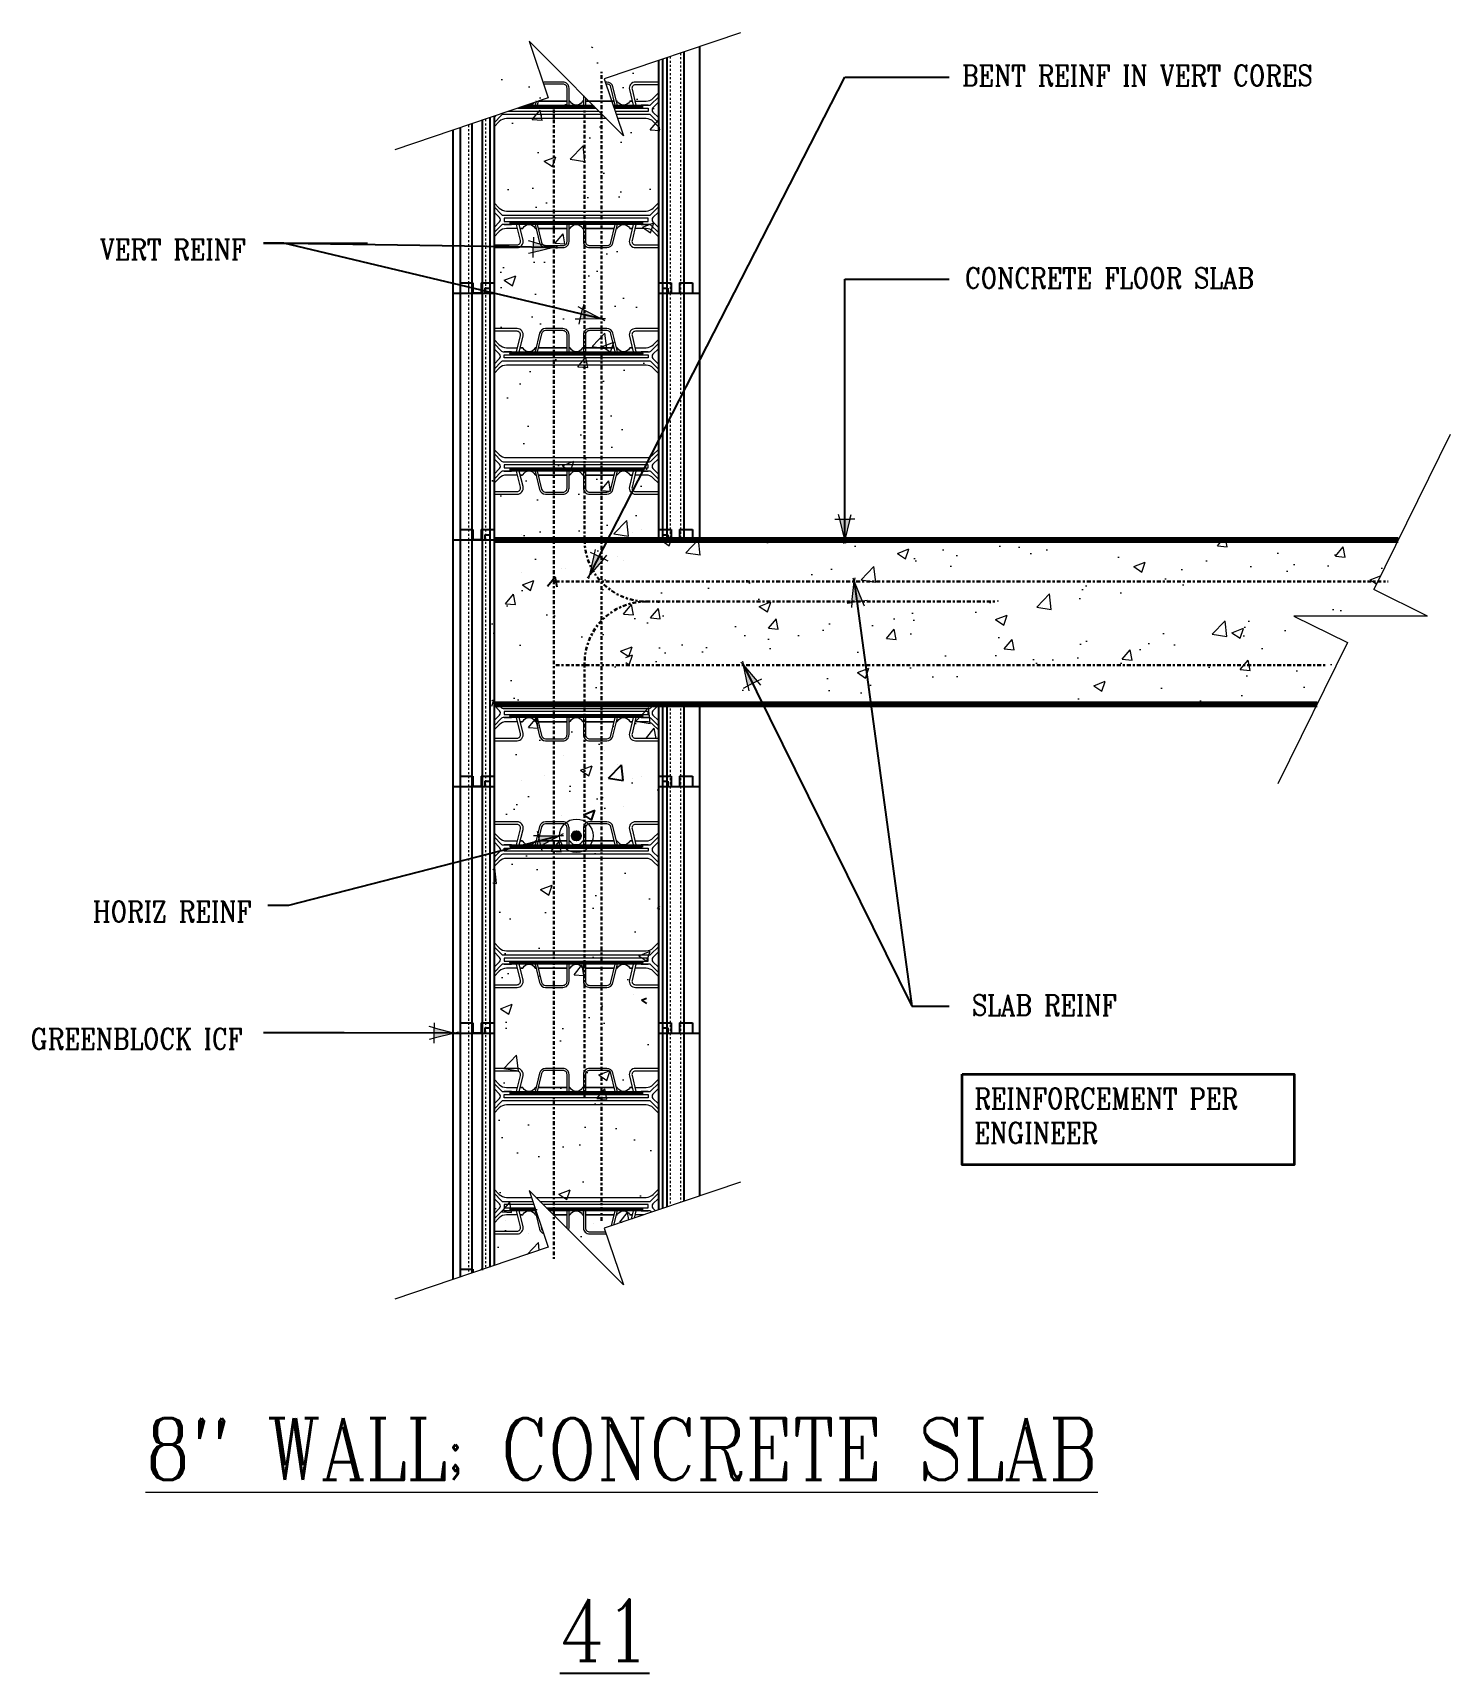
# Model space of a CAD drawing. Header units: inches. Extents: x -260.3 to -191.3, y 435.3 to 515.2.
import ezdxf

# ---------------------------------------------------------------- set-up
doc = ezdxf.new("R2010")
doc.units = ezdxf.units.IN
doc.header["$MEASUREMENT"] = 0
for name, pattern in [('CENTER', [2, 1.25, -0.25, 0.25, -0.25]), ('DASHED2', [0.375, 0.25, -0.125]), ('HIDDEN', [0.375, 0.25, -0.125])]:
    doc.linetypes.add(name, pattern=pattern)
doc.layers.get('Defpoints').update_dxf_attribs({"color": 252})
for name, color, linetype, lineweight in [('A2 Hatch', 8, 'Continuous', 9), ('A4 medium', 7, 'Continuous', 35), ('DETAILS', 7, 'Continuous', 13), ('DIM', 3, 'Continuous', 13), ('GRADE', 5, 'Continuous', 100), ('REBAR', 2, 'CENTER', 30)]:
    doc.layers.add(name, color=color, linetype=linetype, lineweight=lineweight)
doc.styles.add('ARCTEXT', font='arctext.shx', dxfattribs={"width": 0.85})
doc.styles.add('RomanC', font='romanc.shx', dxfattribs={"width": 0.85, "height": 5})
doc.dimstyles.new('ARCTEXT1-4', dxfattribs={"dimtxt": 4, "dimasz": 2, "dimexe": 2, "dimexo": 2, "dimgap": 2, "dimtad": 1, "dimdec": 4, "dimzin": 3, "dimdsep": 46, "dimlunit": 4, "dimtxsty": 'ARCTEXT', "dimblk": 'ARCHTICK', "dimcen": 2, "dimaunit": 1, "dimadec": 0, "dimazin": 0, "dimtfac": 1, "dimtdec": 4, "dimtmove": 2, "dimatfit": 3, "dimldrblk": 'arrow', "dimfxl": 1, "dimtolj": 1, "dimtzin": 0, "dimarcsym": 0})
pattern_1 = [(50, (-3656.7803, 1029.292), (5.7380815, -0.502017), [0.6, -6.6]), (355, (-3656.78, 1029.292), (-1.110011, 6.017537), [0.48, -5.28]), (100.45145, (-3656.302, 1029.25), (4.628071, 5.51552), [0.509922, -5.609137]), (46.1842, (-3656.78, 1030.892), (8.537928, -1.324152), [0.9, -9.9]), (96.63564, (-3656.069, 1030.7815), (7.477296, 7.792949), [0.764882, -8.413704]), (351.1842, (-3656.78, 1030.892), (7.477296, 7.792949), [0.72, -7.92]), (21, (-3655.9803, 1030.492), (4.7752564, -3.220951), [0.6, -6.6]), (326, (-3655.98, 1030.492), (1.946523, 5.8012), [0.48, -5.28]), (71.45144, (-3655.5823, 1030.2235), (6.721779, 2.580249), [0.509922, -5.609137]), (37.5, (-3656.7803, 1029.2919), (0.0972788, 2.6631508), [0, -5.216, 0, -5.36, 0, -5.3]), (7.5, (-3656.7803, 1029.292), (2.1045563, 3.1552937), [0, -3.056, 0, -5.096, 0, -2.02]), (327.5, (-3658.5643, 1029.2919), (4.2705795, -0.180439), [0, -2, 0, -6.24, 0, -8.28]), (317.5, (-3659.3643, 1029.292), (4.6654894, 0.80084), [0, -2.6, 0, -4.144, 0, -5.88])]

# ---------------------------------------------------------------- blocks, each defined once
blk = doc.blocks.new('_ArchTick')
at = {"color": 0, "linetype": 'ByBlock', "const_width": 0.15}
blk.add_lwpolyline([(-0.5, -0.5), (0.5, 0.5)], dxfattribs=at)
blk = doc.blocks.new('arrow')
at = {"layer": 'DIM'}
blk.add_hatch(color=253, dxfattribs=at).paths.add_polyline_path([(-2, 0.5), (-2, -0.5), (0, 0)])
at = {"layer": 'DIM', "lineweight": 9}
for points in [[(-2, 0.98), (-2, 0.5), (-2.47, 0.62)], [(0.37, 0.09), (0, 0)], [(0.37, -0.09), (0, 0)], [(-2, -0.98), (-2, -0.5), (-2.47, -0.62)]]:
    blk.add_lwpolyline(points, dxfattribs=at)
at = {"layer": 'DIM', "lineweight": 15}
blk.add_lwpolyline([(0, 0), (-2, -0.5), (-2, 0.5), (0, 0)], dxfattribs=at)

msp = doc.modelspace()

# ---------------------------------------------------------------- hatches: boundary and pattern name
at = {"layer": 'A2 Hatch', "ltscale": 0.15}
h = msp.add_hatch(dxfattribs=at)
h.set_pattern_fill('AR-CONC', color=256, scale=0.8, style=0)
h.set_pattern_definition(pattern_1)
h.paths.add_polyline_path([(-229.766, 514.502), (-237.838, 514.502), (-237.962, 479.139), (-235.092, 480.113), (-236.028, 482.873), (-231.432, 478.276), (-232.368, 481.036), (-229.762, 481.92)])
h = msp.add_hatch(dxfattribs=at)
h.set_pattern_fill('AR-CONC', color=256, scale=0.8, style=0)
h.set_pattern_definition(pattern_1)
h.paths.add_polyline_path([(-229.766, 490.502), (-237.838, 490.502), (-237.962, 455.139), (-235.092, 456.113), (-236.028, 458.873), (-231.432, 454.276), (-232.368, 457.036), (-229.762, 457.92)])
h = msp.add_hatch(dxfattribs=at)
h.set_pattern_fill('AR-CONC', color=256, scale=0.8, style=0)
h.set_pattern_definition([(50, (-6295.2747, 2118.52), (5.7380815, -0.502017), [0.6, -6.6]), (355, (-6295.2747, 2118.52), (-1.1100107, 6.017537), [0.48, -5.28]), (100.4514, (-6294.7965, 2118.4783), (4.628075, 5.5155163), [0.5099215, -5.609137]), (46.1842, (-6295.275, 2120.12), (8.537928, -1.324152), [0.9, -9.9]), (96.6356, (-6294.563, 2120.01), (7.477302, 7.792943), [0.764882, -8.413704]), (351.1842, (-6295.275, 2120.12), (7.477296, 7.792949), [0.72, -7.92]), (21, (-6294.4747, 2119.72), (4.7752564, -3.220951), [0.6, -6.6]), (326, (-6294.4747, 2119.72), (1.9465227, 5.8012004), [0.48, -5.28]), (71.4514, (-6294.077, 2119.452), (6.721781, 2.580244), [0.5099215, -5.609137]), (37.5, (-6295.2747, 2118.5201), (0.09727884, 2.6631508), [0, -5.216, 0, -5.36, 0, -5.3]), (7.5, (-6295.2747, 2118.5201), (2.1045563, 3.1552937), [0, -3.056, 0, -5.096, 0, -2.02]), (327.5, (-6297.0587, 2118.5201), (4.2705795, -0.180439), [0, -2, 0, -6.24, 0, -8.28]), (317.5, (-6297.8587, 2118.52), (4.6654894, 0.8008399), [0, -2.6, 0, -4.144, 0, -5.88])])
h.paths.add_polyline_path([(-231.428, 482.502), (-197.799, 482.502), (-196.319, 485.502), (-198.933, 486.792), (-192.433, 486.792), (-195.046, 488.081), (-193.852, 490.502), (-231.428, 490.502)])
h = msp.add_hatch(color=256, dxfattribs=at)
edge = h.paths.add_edge_path()
edge.add_arc((-233.831, 476.1), 0.224, 0, 360)

# ---------------------------------------------------------------- linework, layer by layer
at = {"color": 1}
for p, q in [((-228.603, 514.243), (-228.603, 502.502)), ((-227.838, 514.502), (-227.838, 502.502)), ((-229.838, 513.824), (-229.838, 502.502)), ((-229.638, 513.892), (-229.638, 502.502)), ((-229.423, 513.965), (-229.423, 502.502)), ((-238.413, 510.916), (-238.413, 502.502)), ((-238.038, 511.043), (-238.038, 502.502)), ((-237.838, 511.111), (-237.838, 502.502)), ((-239.838, 510.432), (-239.838, 502.502)), ((-239.488, 510.551), (-239.488, 502.502)), ((-238.913, 510.746), (-238.913, 502.502)), ((-239.488, 503.002), (-238.863, 503.002)), ((-239.488, 503.002), (-239.488, 490.502)), ((-238.913, 503.002), (-238.913, 490.502)), ((-238.863, 503.002), (-238.863, 502.502)), ((-238.463, 503.002), (-238.463, 502.502)), ((-238.463, 503.002), (-237.838, 503.002)), ((-238.413, 503.002), (-238.413, 490.502)), ((-237.838, 503.002), (-237.838, 490.502)), ((-229.838, 503.002), (-229.838, 490.502)), ((-229.838, 503.002), (-229.213, 503.002)), ((-229.213, 503.002), (-229.213, 502.502)), ((-228.813, 503.002), (-228.813, 502.502)), ((-228.813, 503.002), (-228.188, 503.002)), ((-228.188, 503.002), (-228.188, 502.502)), ((-239.838, 502.502), (-237.838, 502.502)), ((-239.838, 502.502), (-239.838, 490.502)), ((-239.838, 502.502), (-238.288, 502.502)), ((-238.413, 502.502), (-238.913, 502.502)), ((-238.288, 502.752), (-238.288, 502.502)), ((-238.288, 502.752), (-238.038, 502.752)), ((-238.038, 502.752), (-238.038, 490.502)), ((-238.038, 502.502), (-237.838, 502.502)), ((-229.838, 502.502), (-227.838, 502.502)), ((-229.838, 502.502), (-229.638, 502.502)), ((-229.638, 502.752), (-229.638, 490.502)), ((-229.638, 502.752), (-229.388, 502.752)), ((-229.423, 502.502), (-227.838, 502.502)), ((-229.423, 502.502), (-229.423, 490.502)), ((-229.388, 502.752), (-229.388, 502.502)), ((-228.603, 502.502), (-228.603, 490.502)), ((-227.838, 502.502), (-227.838, 490.502)), ((-239.488, 491.002), (-238.863, 491.002)), ((-239.488, 491.002), (-238.863, 491.002)), ((-239.488, 491.002), (-239.488, 478.502)), ((-239.488, 491.002), (-238.863, 491.002)), ((-238.913, 491.002), (-238.913, 478.502)), ((-238.863, 491.002), (-238.863, 490.502)), ((-238.863, 491.002), (-238.863, 490.502)), ((-238.863, 491.002), (-238.863, 490.502)), ((-238.463, 491.002), (-238.463, 490.502)), ((-238.463, 491.002), (-237.838, 491.002)), ((-238.463, 491.002), (-238.463, 490.502)), ((-238.463, 491.002), (-237.838, 491.002)), ((-238.463, 491.002), (-238.463, 490.502)), ((-238.463, 491.002), (-237.838, 491.002)), ((-238.413, 491.002), (-238.413, 478.502)), ((-237.838, 491.002), (-237.838, 490.502)), ((-237.838, 491.002), (-237.838, 478.502)), ((-237.838, 491.002), (-237.838, 490.502)), ((-229.838, 491.002), (-229.838, 490.502)), ((-229.838, 491.002), (-229.213, 491.002)), ((-229.213, 491.002), (-229.213, 490.502)), ((-228.813, 491.002), (-228.813, 490.502)), ((-228.813, 491.002), (-228.188, 491.002)), ((-228.188, 491.002), (-228.188, 490.502)), ((-239.838, 490.502), (-237.838, 490.502)), ((-239.838, 490.502), (-237.838, 490.502)), ((-239.838, 490.502), (-238.288, 490.502)), ((-239.838, 490.502), (-239.838, 478.502)), ((-239.838, 490.502), (-238.288, 490.502)), ((-239.838, 490.502), (-237.838, 490.502)), ((-239.838, 490.502), (-237.838, 490.502)), ((-239.838, 490.502), (-238.288, 490.502)), ((-238.413, 490.502), (-238.913, 490.502)), ((-238.413, 490.502), (-238.913, 490.502)), ((-238.413, 490.502), (-238.913, 490.502)), ((-238.288, 490.752), (-238.288, 490.502)), ((-238.288, 490.752), (-238.038, 490.752)), ((-238.288, 490.752), (-238.288, 490.502)), ((-238.288, 490.752), (-238.038, 490.752)), ((-238.288, 490.752), (-238.288, 490.502)), ((-238.288, 490.752), (-238.038, 490.752)), ((-238.038, 490.752), (-238.038, 478.502)), ((-238.038, 490.502), (-237.838, 490.502)), ((-238.038, 490.502), (-237.838, 490.502)), ((-238.038, 490.502), (-237.838, 490.502)), ((-230.428, 490.502), (-228.511, 490.502)), ((-230.136, 490.502), (-230.428, 490.502)), ((-229.838, 490.502), (-229.638, 490.502)), ((-229.838, 490.502), (-227.838, 490.502)), ((-229.838, 490.502), (-229.638, 490.502)), ((-229.638, 490.752), (-229.388, 490.752)), ((-229.423, 490.502), (-227.838, 490.502)), ((-229.388, 490.752), (-229.388, 490.502)), ((-228.511, 490.502), (-228.803, 490.502)), ((-229.838, 482.502), (-229.838, 478.502)), ((-229.638, 482.502), (-229.638, 478.502)), ((-229.423, 482.502), (-229.423, 478.502)), ((-228.603, 482.502), (-228.603, 478.502)), ((-227.838, 482.502), (-227.838, 478.502)), ((-239.488, 479.002), (-238.863, 479.002)), ((-239.488, 479.002), (-239.488, 466.502)), ((-239.488, 479.002), (-238.863, 479.002)), ((-238.913, 479.002), (-238.913, 466.502)), ((-238.863, 479.002), (-238.863, 478.502)), ((-238.863, 479.002), (-238.863, 478.502)), ((-238.463, 479.002), (-238.463, 478.502)), ((-238.463, 479.002), (-237.838, 479.002)), ((-238.463, 479.002), (-238.463, 478.502)), ((-238.463, 479.002), (-237.838, 479.002)), ((-238.413, 479.002), (-238.413, 466.502)), ((-237.838, 479.002), (-237.838, 466.502)), ((-229.838, 479.002), (-229.838, 466.502)), ((-229.838, 479.002), (-229.213, 479.002)), ((-229.838, 479.002), (-229.213, 479.002)), ((-229.213, 479.002), (-229.213, 478.502)), ((-229.213, 479.002), (-229.213, 478.502)), ((-228.813, 479.002), (-228.813, 478.502)), ((-228.813, 479.002), (-228.188, 479.002)), ((-228.813, 479.002), (-228.813, 478.502)), ((-228.813, 479.002), (-228.188, 479.002)), ((-228.188, 479.002), (-228.188, 478.502)), ((-228.188, 479.002), (-228.188, 478.502)), ((-239.838, 478.502), (-237.838, 478.502)), ((-239.838, 478.502), (-239.838, 466.502)), ((-239.838, 478.502), (-238.288, 478.502)), ((-239.838, 478.502), (-237.838, 478.502)), ((-239.838, 478.502), (-238.288, 478.502)), ((-238.413, 478.502), (-238.913, 478.502)), ((-238.413, 478.502), (-238.913, 478.502)), ((-238.288, 478.752), (-238.288, 478.502)), ((-238.288, 478.752), (-238.038, 478.752)), ((-238.288, 478.752), (-238.288, 478.502)), ((-238.288, 478.752), (-238.038, 478.752)), ((-238.038, 478.752), (-238.038, 466.502)), ((-238.038, 478.502), (-237.838, 478.502)), ((-238.038, 478.502), (-237.838, 478.502)), ((-229.838, 478.502), (-227.838, 478.502)), ((-229.838, 478.502), (-229.638, 478.502)), ((-229.838, 478.502), (-227.838, 478.502)), ((-229.838, 478.502), (-229.638, 478.502)), ((-229.638, 478.752), (-229.638, 466.502)), ((-229.638, 478.752), (-229.388, 478.752)), ((-229.638, 478.752), (-229.388, 478.752)), ((-229.423, 478.502), (-227.838, 478.502)), ((-229.423, 478.502), (-229.423, 466.502)), ((-229.423, 478.502), (-227.838, 478.502)), ((-229.388, 478.752), (-229.388, 478.502)), ((-229.388, 478.752), (-229.388, 478.502)), ((-228.603, 478.502), (-228.603, 466.502)), ((-227.838, 478.502), (-227.838, 466.502)), ((-239.488, 467.002), (-238.863, 467.002)), ((-239.488, 467.002), (-239.488, 454.621)), ((-238.913, 467.002), (-238.913, 454.816)), ((-238.863, 467.002), (-238.863, 466.502)), ((-238.463, 467.002), (-238.463, 466.502)), ((-238.463, 467.002), (-237.838, 467.002)), ((-238.413, 467.002), (-238.413, 454.985)), ((-237.838, 467.002), (-237.838, 455.18)), ((-229.838, 467.002), (-229.838, 457.894)), ((-229.838, 467.002), (-229.213, 467.002)), ((-229.213, 467.002), (-229.213, 466.502)), ((-228.813, 467.002), (-228.813, 466.502)), ((-228.813, 467.002), (-228.188, 467.002)), ((-228.188, 467.002), (-228.188, 466.502)), ((-239.838, 466.502), (-237.838, 466.502)), ((-239.838, 466.502), (-239.838, 454.502)), ((-239.838, 466.502), (-238.288, 466.502)), ((-238.413, 466.502), (-238.913, 466.502)), ((-238.288, 466.752), (-238.288, 466.502)), ((-238.288, 466.752), (-238.038, 466.752)), ((-238.038, 466.752), (-238.038, 455.113)), ((-238.038, 466.502), (-237.838, 466.502)), ((-229.838, 466.502), (-227.838, 466.502)), ((-229.838, 466.502), (-229.638, 466.502)), ((-229.638, 466.752), (-229.638, 457.961)), ((-229.638, 466.752), (-229.388, 466.752)), ((-229.423, 466.502), (-227.838, 466.502)), ((-229.423, 466.502), (-229.423, 458.034)), ((-229.388, 466.752), (-229.388, 466.502)), ((-228.603, 466.502), (-228.603, 458.312)), ((-227.838, 466.502), (-227.838, 458.572)), ((-239.488, 455.002), (-238.863, 455.002)), ((-238.863, 455.002), (-238.863, 454.833)), ((-238.463, 455.002), (-238.463, 454.968)), ((-238.463, 455.002), (-238.363, 455.002))]:
    msp.add_line(p, q, dxfattribs=at)
at = {"color": 1, "linetype": 'HIDDEN', "ltscale": 0.02}
for p, q in [((-239.488, 503.002), (-238.863, 503.002)), ((-238.863, 503.002), (-238.863, 502.502)), ((-238.463, 503.002), (-238.463, 502.502)), ((-238.463, 503.002), (-237.838, 503.002)), ((-229.838, 503.002), (-229.213, 503.002)), ((-229.213, 503.002), (-229.213, 502.502)), ((-228.813, 503.002), (-228.813, 502.502)), ((-228.813, 503.002), (-228.188, 503.002)), ((-228.188, 503.002), (-228.188, 502.502)), ((-239.488, 491.002), (-238.863, 491.002)), ((-239.488, 491.002), (-239.488, 490.502)), ((-239.488, 491.002), (-238.863, 491.002)), ((-239.488, 491.002), (-238.863, 491.002)), ((-239.488, 491.002), (-239.488, 490.502)), ((-239.488, 491.002), (-238.863, 491.002)), ((-238.863, 491.002), (-238.863, 490.502)), ((-238.863, 491.002), (-238.863, 490.502)), ((-238.863, 491.002), (-238.863, 490.502)), ((-238.863, 491.002), (-238.863, 490.502)), ((-238.463, 491.002), (-238.463, 490.502)), ((-238.463, 491.002), (-237.838, 491.002)), ((-238.463, 491.002), (-238.463, 490.502)), ((-238.463, 491.002), (-237.838, 491.002)), ((-238.463, 491.002), (-238.463, 490.502)), ((-238.463, 491.002), (-237.838, 491.002)), ((-238.463, 491.002), (-238.463, 490.502)), ((-238.463, 491.002), (-237.838, 491.002)), ((-229.838, 491.002), (-229.213, 491.002)), ((-229.213, 491.002), (-229.213, 490.502)), ((-228.813, 491.002), (-228.813, 490.502)), ((-228.813, 491.002), (-228.188, 491.002)), ((-228.188, 491.002), (-228.188, 490.502)), ((-239.488, 479.002), (-238.863, 479.002)), ((-239.488, 479.002), (-238.863, 479.002)), ((-238.863, 479.002), (-238.863, 478.502)), ((-238.863, 479.002), (-238.863, 478.502)), ((-238.463, 479.002), (-238.463, 478.502)), ((-238.463, 479.002), (-237.838, 479.002)), ((-238.463, 479.002), (-238.463, 478.502)), ((-238.463, 479.002), (-237.838, 479.002)), ((-229.838, 479.002), (-229.213, 479.002)), ((-229.838, 479.002), (-229.213, 479.002)), ((-229.213, 479.002), (-229.213, 478.502)), ((-229.213, 479.002), (-229.213, 478.502)), ((-228.813, 479.002), (-228.813, 478.502)), ((-228.813, 479.002), (-228.188, 479.002)), ((-228.813, 479.002), (-228.813, 478.502)), ((-228.813, 479.002), (-228.188, 479.002)), ((-228.188, 479.002), (-228.188, 478.502)), ((-228.188, 479.002), (-228.188, 478.502)), ((-239.488, 467.002), (-238.863, 467.002)), ((-238.863, 467.002), (-238.863, 466.502)), ((-238.463, 467.002), (-238.463, 466.502)), ((-238.463, 467.002), (-237.838, 467.002)), ((-229.838, 467.002), (-229.213, 467.002)), ((-229.213, 467.002), (-229.213, 466.502)), ((-228.813, 467.002), (-228.813, 466.502)), ((-228.813, 467.002), (-228.188, 467.002)), ((-228.188, 467.002), (-228.188, 466.502)), ((-239.488, 455.002), (-238.863, 455.002)), ((-238.863, 455.002), (-238.863, 454.833)), ((-238.463, 455.002), (-238.463, 454.968)), ((-238.463, 455.002), (-238.363, 455.002))]:
    msp.add_line(p, q, dxfattribs=at)
at = {"ltscale": 0.15}
for p, q in [((-238.863, 502.502), (-238.463, 502.502)), ((-231.837, 491.578), (-231.837, 491.578)), ((-230.646, 491.005), (-230.646, 491.005)), ((-238.863, 490.502), (-238.463, 490.502)), ((-238.863, 490.502), (-238.463, 490.502)), ((-238.863, 490.502), (-238.463, 490.502)), ((-236.503, 490.777), (-236.503, 490.777)), ((-231.117, 490.865), (-231.117, 490.865)), ((-231.813, 489.708), (-231.813, 489.708)), ((-231.515, 489.502), (-231.515, 489.502)), ((-236.479, 488.907), (-236.479, 488.907)), ((-235.244, 488.243), (-234.859, 488.703)), ((-234.766, 488.202), (-234.859, 488.703)), ((-234.545, 489.103), (-234.545, 489.103)), ((-234.365, 489.094), (-234.365, 489.094)), ((-233.181, 488.796), (-233.181, 488.796)), ((-236.211, 488.397), (-236.211, 488.397)), ((-234.443, 479.995), (-234.443, 479.995)), ((-232.44, 480.259), (-232.44, 480.259)), ((-235.388, 479.045), (-235.388, 479.045)), ((-232.267, 478.901), (-231.644, 479.55)), ((-231.837, 479.578), (-231.837, 479.578)), ((-231.556, 478.791), (-231.644, 479.551)), ((-230.646, 479.005), (-230.646, 479.005)), ((-238.863, 478.502), (-238.463, 478.502)), ((-238.863, 478.502), (-238.463, 478.502)), ((-236.503, 478.777), (-236.503, 478.777)), ((-232.267, 478.901), (-231.556, 478.791)), ((-231.117, 478.865), (-231.117, 478.865)), ((-231.515, 477.502), (-231.515, 477.502)), ((-236.547, 476.84), (-236.547, 476.84)), ((-234.545, 477.103), (-234.545, 477.103)), ((-233.493, 477.125), (-232.933, 477.34)), ((-233.493, 477.125), (-233.095, 476.857)), ((-233.095, 476.857), (-232.933, 477.34)), ((-234.542, 476.045), (-234.542, 476.045)), ((-237.828, 468.036), (-237.828, 468.036)), ((-231.035, 468.352), (-231.035, 468.352)), ((-230.664, 468.103), (-230.428, 468.194)), ((-230.664, 468.103), (-230.428, 467.943)), ((-238.863, 466.502), (-238.463, 466.502)), ((-231.425, 457.699), (-231.425, 457.699)), ((-237.287, 457.393), (-237.287, 457.393)), ((-236.162, 456.743), (-236.162, 456.743)), ((-235.532, 457.136), (-235.532, 457.136)), ((-233.017, 457.213), (-233.017, 457.213)), ((-231.109, 457.408), (-231.109, 457.408))]:
    msp.add_line(p, q, dxfattribs=at)
at = {"color": 253, "linetype": 'HIDDEN'}
for p, q in [((-230.136, 490.502), (-230.428, 490.502)), ((-228.511, 490.502), (-228.803, 490.502))]:
    msp.add_line(p, q, dxfattribs=at)
at = {"ltscale": 0.15}
msp.add_circle((-233.831, 476.1), 0.224, dxfattribs=at)
at = {"layer": 'A2 Hatch', "linetype": 'DASHED2', "ltscale": 0.15}
for p, q in [((-228.763, 514.188), (-228.763, 502.502)), ((-229.263, 514.019), (-229.263, 502.502)), ((-238.253, 510.97), (-238.253, 502.502)), ((-239.073, 510.692), (-239.073, 502.502)), ((-239.073, 503.002), (-239.073, 490.502)), ((-238.253, 503.002), (-238.253, 490.502)), ((-229.263, 502.502), (-229.263, 490.502)), ((-228.763, 502.502), (-228.763, 490.502)), ((-239.073, 491.002), (-239.073, 478.502)), ((-238.253, 491.002), (-238.253, 478.502)), ((-229.263, 482.502), (-229.263, 478.502)), ((-228.763, 482.502), (-228.763, 478.502)), ((-239.073, 479.002), (-239.073, 466.502)), ((-238.253, 479.002), (-238.253, 466.502)), ((-229.263, 478.502), (-229.263, 466.502)), ((-228.763, 478.502), (-228.763, 466.502)), ((-239.073, 467.002), (-239.073, 454.762)), ((-238.253, 467.002), (-238.253, 455.04)), ((-229.263, 466.502), (-229.263, 458.089)), ((-228.763, 466.502), (-228.763, 458.258))]:
    msp.add_line(p, q, dxfattribs=at)
at = {"layer": 'A2 Hatch', "ltscale": 0.15}
msp.add_circle((-233.831, 476.1), 0.816, dxfattribs=at)
at = {"layer": 'A4 medium', "ltscale": 0.15}
msp.add_lwpolyline([(-215.072, 464.497), (-198.91, 464.497), (-198.91, 460.086), (-215.072, 460.086)], close=True, dxfattribs=at)
at = {"layer": 'DETAILS', "color": 6, "lineweight": 20}
for p, q in [((-234.286, 457.652), (-234.953, 457.652)), ((-234.953, 457.652), (-234.286, 457.652))]:
    msp.add_line(p, q, dxfattribs=at)
for points in [[(-234.186, 511.652), (-234.186, 512.482, 0.414214), (-234.486, 512.782), (-235.328, 512.782, 0.108366), (-235.454, 512.755, 0.108366)], [(-234.286, 511.652), (-234.286, 512.482, 0.414214), (-234.486, 512.682), (-235.328, 512.682, 0.121733), (-235.421, 512.659, 0.121733)], [(-231.838, 511.652), (-232.055, 512.552, 0.346495), (-232.347, 512.782), (-232.426, 512.782)], [(-231.941, 511.652), (-232.153, 512.529, 0.346495), (-232.347, 512.682), (-232.392, 512.682)], [(-229.838, 512.782), (-230.958, 512.782, 0.485338), (-231.25, 512.412), (-231.067, 511.652)], [(-229.838, 512.652), (-230.958, 512.652, 0.485338), (-231.124, 512.442), (-230.933, 511.652), (-230.337, 511.652), (-230.587, 511.652), (-230.687, 511.652)], [(-236.241, 511.652), (-233.838, 511.652, -0.279322), (-234.123, 511.825, 0.279322), (-234.168, 511.852)], [(-235.886, 511.773, -0.291642), (-236.214, 511.661)], [(-233.508, 511.852, 0.279322), (-233.552, 511.825, -0.279322), (-233.838, 511.652), (-233.022, 511.652)], [(-232.042, 511.652), (-230.278, 511.652, 0.198912), (-230.208, 511.681), (-229.838, 512.052)], [(-231.208, 511.852), (-231.115, 511.852), (-231.208, 511.852, 0.279322), (-231.252, 511.825, -0.605918), (-231.824, 511.825, 0.279322), (-231.868, 511.852)], [(-230.981, 511.852), (-230.444, 511.852, 0.198912), (-230.091, 511.999), (-229.838, 512.252)], [(-229.838, 511.802), (-230.106, 511.533, 0.414214), (-230.106, 511.321), (-229.838, 511.053)], [(-232.572, 511.202), (-233.838, 511.202), (-237.397, 511.202, 0.198912), (-237.468, 511.173), (-237.838, 510.803)], [(-232.372, 511.002), (-233.838, 511.002), (-237.231, 511.002, 0.198912), (-237.585, 510.856), (-237.838, 510.603)], [(-232.009, 511.552), (-230.687, 511.552), (-230.589, 511.574, 0.780776), (-230.589, 511.58), (-230.687, 511.602), (-232.025, 511.602)], [(-229.838, 510.803), (-230.208, 511.173, 0.198912), (-230.278, 511.202), (-231.89, 511.202)], [(-229.838, 510.603), (-230.091, 510.856, 0.198912), (-230.444, 511.002), (-231.822, 511.002)], [(-237.838, 506.902), (-237.585, 506.649, 0.198912), (-237.231, 506.502), (-233.838, 506.502), (-230.444, 506.502, 0.198912), (-230.091, 506.649), (-229.838, 506.902)], [(-237.838, 506.702), (-237.468, 506.331, 0.198912), (-237.397, 506.302), (-233.838, 506.302), (-230.278, 506.302, 0.198912), (-230.208, 506.331), (-229.838, 506.702)], [(-237.838, 505.703), (-237.569, 505.971, 0.414214), (-237.569, 506.183), (-237.838, 506.452)], [(-229.838, 506.452), (-230.106, 506.183, 0.414214), (-230.106, 505.971), (-229.838, 505.703)], [(-234.168, 505.652, 0.279322), (-234.123, 505.679, -0.279322), (-233.838, 505.852), (-237.397, 505.852, 0.198912), (-237.468, 505.823), (-237.838, 505.453)], [(-237.838, 504.852), (-236.717, 504.852, 0.485338), (-236.552, 505.062), (-236.742, 505.852), (-237.338, 505.852), (-237.088, 505.852), (-236.988, 505.852)], [(-237.838, 504.722), (-236.717, 504.722, 0.485338), (-236.425, 505.092), (-236.608, 505.852)], [(-236.694, 505.652), (-237.231, 505.652, 0.198912), (-237.585, 505.506), (-237.838, 505.253)], [(-236.467, 505.652), (-236.56, 505.652), (-236.467, 505.652, 0.279322), (-236.423, 505.679, -0.605918), (-235.851, 505.679, 0.279322), (-235.807, 505.652)], [(-235.837, 505.852), (-235.62, 504.952, 0.346495), (-235.328, 504.722), (-234.486, 504.722, 0.414214), (-234.186, 505.022), (-234.186, 505.852)], [(-235.734, 505.852), (-235.523, 504.975, 0.346495), (-235.328, 504.822), (-234.486, 504.822, 0.414214), (-234.286, 505.022), (-234.286, 505.852)], [(-229.838, 505.453), (-230.208, 505.823, 0.198912), (-230.278, 505.852), (-233.838, 505.852, -0.279322), (-233.552, 505.679, 0.279322), (-233.508, 505.652)], [(-233.489, 505.852), (-233.489, 505.022, 0.414214), (-233.189, 504.722), (-232.347, 504.722, 0.346495), (-232.055, 504.952), (-231.838, 505.852)], [(-233.389, 505.852), (-233.389, 505.022, 0.414214), (-233.189, 504.822), (-232.347, 504.822, 0.346495), (-232.153, 504.975), (-231.941, 505.852)], [(-231.868, 505.652, 0.279322), (-231.824, 505.679, -0.605918), (-231.252, 505.679, 0.279322), (-231.208, 505.652), (-231.115, 505.652), (-231.208, 505.652)], [(-231.067, 505.852), (-231.25, 505.092, 0.485338), (-230.958, 504.722), (-229.838, 504.722)], [(-230.687, 505.852), (-230.587, 505.852), (-230.337, 505.852), (-230.933, 505.852), (-231.124, 505.062, 0.485338), (-230.958, 504.852), (-229.838, 504.852)], [(-229.838, 505.253), (-230.091, 505.506, 0.198912), (-230.444, 505.652), (-230.981, 505.652)], [(-236.608, 499.652), (-236.425, 500.412, 0.485338), (-236.717, 500.782), (-237.838, 500.782)], [(-236.988, 499.652), (-237.088, 499.652), (-237.338, 499.652), (-236.742, 499.652), (-236.552, 500.442, 0.485338), (-236.717, 500.652), (-237.838, 500.652)], [(-234.186, 499.652), (-234.186, 500.482, 0.414214), (-234.486, 500.782), (-235.328, 500.782, 0.346495), (-235.62, 500.552), (-235.837, 499.652)], [(-234.286, 499.652), (-234.286, 500.482, 0.414214), (-234.486, 500.682), (-235.328, 500.682, 0.346495), (-235.523, 500.529), (-235.734, 499.652)], [(-231.838, 499.652), (-232.055, 500.552, 0.346495), (-232.347, 500.782), (-233.189, 500.782, 0.414214), (-233.489, 500.482), (-233.489, 499.652)], [(-231.941, 499.652), (-232.153, 500.529, 0.346495), (-232.347, 500.682), (-233.189, 500.682, 0.414214), (-233.389, 500.482), (-233.389, 499.652)], [(-229.838, 500.782), (-230.958, 500.782, 0.485338), (-231.25, 500.412), (-231.067, 499.652)], [(-229.838, 500.652), (-230.958, 500.652, 0.485338), (-231.124, 500.442), (-230.933, 499.652), (-230.337, 499.652), (-230.587, 499.652), (-230.687, 499.652)], [(-237.838, 500.252), (-237.585, 499.999, 0.198912), (-237.231, 499.852), (-236.694, 499.852)], [(-237.838, 500.052), (-237.468, 499.681, 0.198912), (-237.397, 499.652), (-233.838, 499.652, -0.279322), (-234.123, 499.825, 0.279322), (-234.168, 499.852)], [(-237.838, 499.053), (-237.569, 499.321, 0.414214), (-237.569, 499.533), (-237.838, 499.802)], [(-235.807, 499.852, 0.279322), (-235.851, 499.825, -0.605918), (-236.423, 499.825, 0.279322), (-236.467, 499.852), (-236.56, 499.852), (-236.467, 499.852)], [(-233.508, 499.852, 0.279322), (-233.552, 499.825, -0.279322), (-233.838, 499.652), (-230.278, 499.652, 0.198912), (-230.208, 499.681), (-229.838, 500.052)], [(-231.208, 499.852), (-231.115, 499.852), (-231.208, 499.852, 0.279322), (-231.252, 499.825, -0.605918), (-231.824, 499.825, 0.279322), (-231.868, 499.852)], [(-230.981, 499.852), (-230.444, 499.852, 0.198912), (-230.091, 499.999), (-229.838, 500.252)], [(-229.838, 499.802), (-230.106, 499.533, 0.414214), (-230.106, 499.321), (-229.838, 499.053)], [(-229.838, 498.803), (-230.208, 499.173, 0.198912), (-230.278, 499.202), (-233.838, 499.202), (-237.397, 499.202, 0.198912), (-237.468, 499.173), (-237.838, 498.803)], [(-229.838, 498.603), (-230.091, 498.856, 0.198912), (-230.444, 499.002), (-233.838, 499.002), (-237.231, 499.002, 0.198912), (-237.585, 498.856), (-237.838, 498.603)], [(-237.838, 494.902), (-237.585, 494.649, 0.198912), (-237.231, 494.502), (-233.838, 494.502), (-230.444, 494.502, 0.198912), (-230.091, 494.649), (-229.838, 494.902)], [(-237.838, 494.702), (-237.468, 494.331, 0.198912), (-237.397, 494.302), (-233.838, 494.302), (-230.278, 494.302, 0.198912), (-230.208, 494.331), (-229.838, 494.702)], [(-237.838, 493.703), (-237.569, 493.971, 0.414214), (-237.569, 494.183), (-237.838, 494.452)], [(-229.838, 494.452), (-230.106, 494.183, 0.414214), (-230.106, 493.971), (-229.838, 493.703)], [(-234.168, 493.652, 0.279322), (-234.123, 493.679, -0.279322), (-233.838, 493.852), (-237.397, 493.852, 0.198912), (-237.468, 493.823), (-237.838, 493.453)], [(-237.838, 492.852), (-236.717, 492.852, 0.485338), (-236.552, 493.062), (-236.742, 493.852), (-237.338, 493.852), (-237.088, 493.852), (-236.988, 493.852)], [(-237.838, 492.722), (-236.717, 492.722, 0.485338), (-236.425, 493.092), (-236.608, 493.852)], [(-236.694, 493.652), (-237.231, 493.652, 0.198912), (-237.585, 493.506), (-237.838, 493.253)], [(-236.467, 493.652), (-236.56, 493.652), (-236.467, 493.652, 0.279322), (-236.423, 493.679, -0.605918), (-235.851, 493.679, 0.279322), (-235.807, 493.652)], [(-235.837, 493.852), (-235.62, 492.952, 0.346495), (-235.328, 492.722), (-234.486, 492.722, 0.414214), (-234.186, 493.022), (-234.186, 493.852)], [(-235.734, 493.852), (-235.523, 492.975, 0.346495), (-235.328, 492.822), (-234.486, 492.822, 0.414214), (-234.286, 493.022), (-234.286, 493.852)], [(-229.838, 493.453), (-230.208, 493.823, 0.198912), (-230.278, 493.852), (-233.838, 493.852, -0.279322), (-233.552, 493.679, 0.279322), (-233.508, 493.652)], [(-233.489, 493.852), (-233.489, 493.022, 0.414214), (-233.189, 492.722), (-232.347, 492.722, 0.346495), (-232.055, 492.952), (-231.838, 493.852)], [(-233.389, 493.852), (-233.389, 493.022, 0.414214), (-233.189, 492.822), (-232.347, 492.822, 0.346495), (-232.153, 492.975), (-231.941, 493.852)], [(-231.868, 493.652, 0.279322), (-231.824, 493.679, -0.605918), (-231.252, 493.679, 0.279322), (-231.208, 493.652), (-231.115, 493.652), (-231.208, 493.652)], [(-231.067, 493.852), (-231.25, 493.092, 0.485338), (-230.958, 492.722), (-229.838, 492.722)], [(-230.687, 493.852), (-230.587, 493.852), (-230.337, 493.852), (-230.933, 493.852), (-231.124, 493.062, 0.485338), (-230.958, 492.852), (-229.838, 492.852)], [(-229.838, 493.253), (-230.091, 493.506, 0.198912), (-230.444, 493.652), (-230.981, 493.652)], [(-237.838, 481.703), (-237.569, 481.971, 0.414214), (-237.569, 482.183), (-237.838, 482.452)], [(-237.638, 482.502), (-237.468, 482.331, 0.198912), (-237.397, 482.302), (-233.838, 482.302), (-230.278, 482.302, 0.198912), (-230.208, 482.331), (-230.037, 482.502)], [(-229.838, 482.452), (-230.106, 482.183, 0.414214), (-230.106, 481.971), (-229.838, 481.703)], [(-234.168, 481.652, 0.279322), (-234.123, 481.679, -0.279322), (-233.838, 481.852), (-237.397, 481.852, 0.198912), (-237.468, 481.823), (-237.838, 481.453)], [(-237.838, 480.852), (-236.717, 480.852, 0.485338), (-236.552, 481.062), (-236.742, 481.852), (-237.338, 481.852), (-237.088, 481.852), (-236.988, 481.852)], [(-237.838, 480.722), (-236.717, 480.722, 0.485338), (-236.425, 481.092), (-236.608, 481.852)], [(-236.694, 481.652), (-237.231, 481.652, 0.198912), (-237.585, 481.506), (-237.838, 481.253)], [(-236.467, 481.652), (-236.56, 481.652), (-236.467, 481.652, 0.279322), (-236.423, 481.679, -0.605918), (-235.851, 481.679, 0.279322), (-235.807, 481.652)], [(-235.837, 481.852), (-235.62, 480.952, 0.346495), (-235.328, 480.722), (-234.486, 480.722, 0.414214), (-234.186, 481.022), (-234.186, 481.852)], [(-235.734, 481.852), (-235.523, 480.975, 0.346495), (-235.328, 480.822), (-234.486, 480.822, 0.414214), (-234.286, 481.022), (-234.286, 481.852)], [(-229.838, 481.453), (-230.208, 481.823, 0.198912), (-230.278, 481.852), (-233.838, 481.852, -0.279322), (-233.552, 481.679, 0.279322), (-233.508, 481.652)], [(-233.489, 481.852), (-233.489, 481.022, 0.414214), (-233.189, 480.722), (-232.347, 480.722, 0.346495), (-232.055, 480.952), (-231.838, 481.852)], [(-233.389, 481.852), (-233.389, 481.022, 0.414214), (-233.189, 480.822), (-232.347, 480.822, 0.346495), (-232.153, 480.975), (-231.941, 481.852)], [(-231.868, 481.652, 0.279322), (-231.824, 481.679, -0.605918), (-231.252, 481.679, 0.279322), (-231.208, 481.652), (-231.115, 481.652), (-231.208, 481.652)], [(-231.067, 481.852), (-231.25, 481.092, 0.485338), (-230.958, 480.722), (-229.838, 480.722)], [(-230.687, 481.852), (-230.587, 481.852), (-230.337, 481.852), (-230.933, 481.852), (-231.124, 481.062, 0.485338), (-230.958, 480.852), (-229.838, 480.852)], [(-229.838, 481.253), (-230.091, 481.506, 0.198912), (-230.444, 481.652), (-230.981, 481.652)], [(-236.608, 475.652), (-236.425, 476.412, 0.485338), (-236.717, 476.782), (-237.838, 476.782)], [(-236.988, 475.652), (-237.088, 475.652), (-237.338, 475.652), (-236.742, 475.652), (-236.552, 476.442, 0.485338), (-236.717, 476.652), (-237.838, 476.652)], [(-234.186, 475.652), (-234.186, 476.482, 0.414214), (-234.486, 476.782), (-235.328, 476.782, 0.346495), (-235.62, 476.552), (-235.837, 475.652)], [(-234.286, 475.652), (-234.286, 476.482, 0.414214), (-234.486, 476.682), (-235.328, 476.682, 0.346495), (-235.523, 476.529), (-235.734, 475.652)], [(-231.838, 475.652), (-232.055, 476.552, 0.346495), (-232.347, 476.782), (-233.189, 476.782, 0.414214), (-233.489, 476.482), (-233.489, 475.652)], [(-231.941, 475.652), (-232.153, 476.529, 0.346495), (-232.347, 476.682), (-233.189, 476.682, 0.414214), (-233.389, 476.482), (-233.389, 475.652)], [(-229.838, 476.782), (-230.958, 476.782, 0.485338), (-231.25, 476.412), (-231.067, 475.652)], [(-229.838, 476.652), (-230.958, 476.652, 0.485338), (-231.124, 476.442), (-230.933, 475.652), (-230.337, 475.652), (-230.587, 475.652), (-230.687, 475.652)], [(-237.838, 476.251), (-237.585, 475.999, 0.198912), (-237.231, 475.852), (-236.694, 475.852)], [(-237.838, 476.051), (-237.468, 475.681, 0.198912), (-237.397, 475.652), (-233.838, 475.652, -0.279322), (-234.123, 475.825, 0.279322), (-234.168, 475.852)], [(-237.838, 475.053), (-237.569, 475.321, 0.414214), (-237.569, 475.533), (-237.838, 475.801)], [(-235.807, 475.852, 0.279322), (-235.851, 475.825, -0.605918), (-236.423, 475.825, 0.279322), (-236.467, 475.852), (-236.56, 475.852), (-236.467, 475.852)], [(-233.508, 475.852, 0.279322), (-233.552, 475.825, -0.279322), (-233.838, 475.652), (-230.278, 475.652, 0.198912), (-230.208, 475.681), (-229.838, 476.051)], [(-231.208, 475.852), (-231.115, 475.852), (-231.208, 475.852, 0.279322), (-231.252, 475.825, -0.605918), (-231.824, 475.825, 0.279322), (-231.868, 475.852)], [(-230.981, 475.852), (-230.444, 475.852, 0.198912), (-230.091, 475.999), (-229.838, 476.251)], [(-229.838, 475.801), (-230.106, 475.533, 0.414214), (-230.106, 475.321), (-229.838, 475.053)], [(-229.838, 474.803), (-230.208, 475.173, 0.198912), (-230.278, 475.202), (-233.838, 475.202), (-237.397, 475.202, 0.198912), (-237.468, 475.173), (-237.838, 474.803)], [(-229.838, 474.603), (-230.091, 474.856, 0.198912), (-230.444, 475.002), (-233.838, 475.002), (-237.231, 475.002, 0.198912), (-237.585, 474.856), (-237.838, 474.603)], [(-237.838, 470.901), (-237.585, 470.649, 0.198912), (-237.231, 470.502), (-233.838, 470.502), (-230.444, 470.502, 0.198912), (-230.091, 470.649), (-229.838, 470.901)], [(-237.838, 470.701), (-237.468, 470.331, 0.198912), (-237.397, 470.302), (-233.838, 470.302), (-230.278, 470.302, 0.198912), (-230.208, 470.331), (-229.838, 470.701)], [(-237.838, 469.703), (-237.569, 469.971, 0.414214), (-237.569, 470.183), (-237.838, 470.451)], [(-229.838, 470.451), (-230.106, 470.183, 0.414214), (-230.106, 469.971), (-229.838, 469.703)], [(-234.168, 469.652, 0.279322), (-234.123, 469.679, -0.279322), (-233.838, 469.852), (-237.397, 469.852, 0.198912), (-237.468, 469.823), (-237.838, 469.453)], [(-237.838, 468.852), (-236.717, 468.852, 0.485338), (-236.552, 469.062), (-236.742, 469.852), (-237.338, 469.852), (-237.088, 469.852), (-236.988, 469.852)], [(-237.838, 468.722), (-236.717, 468.722, 0.485338), (-236.425, 469.092), (-236.608, 469.852)], [(-236.694, 469.652), (-237.231, 469.652, 0.198912), (-237.585, 469.506), (-237.838, 469.253)], [(-236.467, 469.652), (-236.56, 469.652), (-236.467, 469.652, 0.279322), (-236.423, 469.679, -0.605918), (-235.851, 469.679, 0.279322), (-235.807, 469.652)], [(-235.837, 469.852), (-235.62, 468.952, 0.346495), (-235.328, 468.722), (-234.486, 468.722, 0.414214), (-234.186, 469.022), (-234.186, 469.852)], [(-235.734, 469.852), (-235.523, 468.975, 0.346495), (-235.328, 468.822), (-234.486, 468.822, 0.414214), (-234.286, 469.022), (-234.286, 469.852)], [(-229.838, 469.453), (-230.208, 469.823, 0.198912), (-230.278, 469.852), (-233.838, 469.852, -0.279322), (-233.552, 469.679, 0.279322), (-233.508, 469.652)], [(-233.489, 469.852), (-233.489, 469.022, 0.414214), (-233.189, 468.722), (-232.347, 468.722, 0.346495), (-232.055, 468.952), (-231.838, 469.852)], [(-233.389, 469.852), (-233.389, 469.022, 0.414214), (-233.189, 468.822), (-232.347, 468.822, 0.346495), (-232.153, 468.975), (-231.941, 469.852)], [(-231.868, 469.652, 0.279322), (-231.824, 469.679, -0.605918), (-231.252, 469.679, 0.279322), (-231.208, 469.652), (-231.115, 469.652), (-231.208, 469.652)], [(-231.067, 469.852), (-231.25, 469.092, 0.485338), (-230.958, 468.722), (-229.838, 468.722)], [(-230.687, 469.852), (-230.587, 469.852), (-230.337, 469.852), (-230.933, 469.852), (-231.124, 469.062, 0.485338), (-230.958, 468.852), (-229.838, 468.852)], [(-229.838, 469.253), (-230.091, 469.506, 0.198912), (-230.444, 469.652), (-230.981, 469.652)], [(-236.608, 463.652), (-236.425, 464.412, 0.485338), (-236.717, 464.782), (-237.838, 464.782)], [(-236.988, 463.652), (-237.088, 463.652), (-237.338, 463.652), (-236.742, 463.652), (-236.552, 464.442, 0.485338), (-236.717, 464.652), (-237.838, 464.652)], [(-234.186, 463.652), (-234.186, 464.482, 0.414214), (-234.486, 464.782), (-235.328, 464.782, 0.346495), (-235.62, 464.552), (-235.837, 463.652)], [(-234.286, 463.652), (-234.286, 464.482, 0.414214), (-234.486, 464.682), (-235.328, 464.682, 0.346495), (-235.523, 464.529), (-235.734, 463.652)], [(-231.838, 463.652), (-232.055, 464.552, 0.346495), (-232.347, 464.782), (-233.189, 464.782, 0.414214), (-233.489, 464.482), (-233.489, 463.652)], [(-231.941, 463.652), (-232.153, 464.529, 0.346495), (-232.347, 464.682), (-233.189, 464.682, 0.414214), (-233.389, 464.482), (-233.389, 463.652)], [(-229.838, 464.782), (-230.958, 464.782, 0.485338), (-231.25, 464.412), (-231.067, 463.652)], [(-229.838, 464.652), (-230.958, 464.652, 0.485338), (-231.124, 464.442), (-230.933, 463.652), (-230.337, 463.652), (-230.587, 463.652), (-230.687, 463.652)], [(-237.838, 464.251), (-237.585, 463.999, 0.198912), (-237.231, 463.852), (-236.694, 463.852)], [(-237.838, 464.051), (-237.468, 463.681, 0.198912), (-237.397, 463.652), (-233.838, 463.652, -0.279322), (-234.123, 463.825, 0.279322), (-234.168, 463.852)], [(-235.807, 463.852, 0.279322), (-235.851, 463.825, -0.605918), (-236.423, 463.825, 0.279322), (-236.467, 463.852), (-236.56, 463.852), (-236.467, 463.852)], [(-233.508, 463.852, 0.279322), (-233.552, 463.825, -0.279322), (-233.838, 463.652), (-230.278, 463.652, 0.198912), (-230.208, 463.681), (-229.838, 464.051)], [(-231.208, 463.852), (-231.115, 463.852), (-231.208, 463.852, 0.279322), (-231.252, 463.825, -0.605918), (-231.824, 463.825, 0.279322), (-231.868, 463.852)], [(-230.981, 463.852), (-230.444, 463.852, 0.198912), (-230.091, 463.999), (-229.838, 464.251)], [(-237.838, 463.053), (-237.569, 463.321, 0.414214), (-237.569, 463.533), (-237.838, 463.801)], [(-229.838, 462.803), (-230.208, 463.173, 0.198912), (-230.278, 463.202), (-233.838, 463.202), (-237.397, 463.202, 0.198912), (-237.468, 463.173), (-237.838, 462.803)], [(-229.838, 463.801), (-230.106, 463.533, 0.414214), (-230.106, 463.321), (-229.838, 463.053)], [(-229.838, 462.603), (-230.091, 462.856, 0.198912), (-230.444, 463.002), (-233.838, 463.002), (-237.231, 463.002, 0.198912), (-237.585, 462.856), (-237.838, 462.603)], [(-237.838, 458.901), (-237.585, 458.649, 0.198912), (-237.231, 458.502), (-236.023, 458.502)], [(-237.838, 458.701), (-237.468, 458.331, 0.198912), (-237.397, 458.302), (-235.955, 458.302)], [(-237.838, 457.703), (-237.569, 457.971, 0.414214), (-237.569, 458.183), (-237.838, 458.451)], [(-235.803, 458.502), (-233.838, 458.502), (-230.444, 458.502, 0.198912), (-230.091, 458.649), (-229.838, 458.901)], [(-235.603, 458.302), (-233.838, 458.302), (-230.278, 458.302, 0.198912), (-230.208, 458.331), (-229.838, 458.701)], [(-229.838, 458.451), (-230.106, 458.183, 0.414214), (-230.106, 457.971), (-229.98, 457.845)], [(-237.838, 456.852), (-236.717, 456.852, 0.485338), (-236.552, 457.062), (-236.742, 457.852), (-237.338, 457.852), (-237.088, 457.852), (-236.988, 457.852)], [(-237.838, 456.722), (-236.717, 456.722, 0.485338), (-236.425, 457.092), (-236.608, 457.852)], [(-235.802, 457.852), (-237.397, 457.852, 0.198912), (-237.468, 457.823), (-237.838, 457.453)], [(-236.694, 457.652), (-237.231, 457.652, 0.198912), (-237.585, 457.506), (-237.838, 457.253)], [(-235.836, 457.952), (-236.988, 457.952), (-237.086, 457.93, 0.780776), (-237.086, 457.924), (-236.988, 457.902), (-235.819, 457.902)], [(-236.467, 457.652), (-236.56, 457.652), (-236.467, 457.652, 0.279322), (-236.423, 457.679, -0.605918), (-235.851, 457.679, 0.279322), (-235.807, 457.652)], [(-235.837, 457.852), (-235.62, 456.952, 0.25734), (-235.424, 456.738, 0.25734)], [(-235.203, 457.902), (-233.838, 457.902), (-230.687, 457.902), (-230.589, 457.924, 0.780776), (-230.589, 457.93), (-230.687, 457.952), (-233.838, 457.952), (-235.253, 457.952)], [(-234.168, 457.652, 0.279322), (-234.123, 457.679, -0.279322), (-233.838, 457.852), (-235.153, 457.852)], [(-234.289, 456.988, 0.042719), (-234.286, 457.022), (-234.286, 457.852)], [(-234.208, 456.908, 0.098012), (-234.186, 457.022), (-234.186, 457.852)], [(-230.167, 457.782), (-230.208, 457.823, 0.198912), (-230.278, 457.852), (-233.838, 457.852, -0.279322), (-233.552, 457.679, 0.279322), (-233.508, 457.652)], [(-233.489, 457.852), (-233.489, 457.022, 0.414214), (-233.189, 456.722), (-232.382, 456.722)], [(-233.389, 457.852), (-233.389, 457.022, 0.414214), (-233.189, 456.822), (-232.416, 456.822)], [(-231.868, 457.652, 0.279322), (-231.824, 457.679, -0.605918), (-231.252, 457.679, 0.279322), (-231.208, 457.652), (-231.115, 457.652), (-231.208, 457.652)], [(-235.566, 457.156), (-235.523, 456.975, 0.128873), (-235.475, 456.886)]]:
    msp.add_lwpolyline(points, format="xyb", dxfattribs=at)
for points in [[(-235.801, 511.801), (-235.837, 511.652)], [(-235.689, 511.839), (-235.734, 511.652)], [(-233.489, 512.119), (-233.489, 511.652)], [(-233.389, 512.019), (-233.389, 511.652)], [(-237.838, 511.053), (-237.75, 511.14)], [(-232.722, 511.352), (-233.838, 511.352), (-237.126, 511.352)], [(-236.683, 511.502), (-233.838, 511.502), (-232.872, 511.502)], [(-236.536, 511.552), (-233.838, 511.552), (-232.922, 511.552)], [(-232.972, 511.602), (-233.838, 511.602), (-236.389, 511.602)], [(-231.992, 511.502), (-230.337, 511.502), (-230.337, 511.352), (-231.941, 511.352)], [(-235.904, 458.152), (-237.338, 458.152), (-237.338, 458.002), (-235.853, 458.002)], [(-235.303, 458.002), (-233.838, 458.002), (-230.337, 458.002), (-230.337, 458.152), (-233.838, 458.152), (-235.453, 458.152)], [(-232.118, 457.12), (-231.941, 457.852)], [(-232.006, 457.158), (-231.838, 457.852)], [(-231.067, 457.852), (-231.165, 457.443)], [(-230.687, 457.852), (-230.587, 457.852), (-230.337, 457.852), (-230.933, 457.852), (-231.02, 457.493)], [(-230.549, 457.652), (-230.981, 457.652)]]:
    msp.add_lwpolyline(points, dxfattribs=at)
for points in [[(-235.789, 511.852), (-235.807, 511.852)], [(-234.286, 511.852), (-235.686, 511.852)], [(-234.186, 511.852), (-234.168, 511.852)], [(-233.489, 511.852), (-233.508, 511.852)], [(-233.389, 511.852), (-231.989, 511.852)], [(-231.886, 511.852), (-231.868, 511.852)], [(-233.838, 506.002), (-230.337, 506.002), (-230.337, 506.152), (-233.838, 506.152), (-237.338, 506.152), (-237.338, 506.002)], [(-235.789, 505.652), (-235.807, 505.652)], [(-234.286, 505.652), (-235.686, 505.652)], [(-234.186, 505.652), (-234.168, 505.652)], [(-233.489, 505.652), (-233.508, 505.652)], [(-233.389, 505.652), (-231.989, 505.652)], [(-231.886, 505.652), (-231.868, 505.652)], [(-235.789, 499.852), (-235.807, 499.852)], [(-234.286, 499.852), (-235.686, 499.852)], [(-234.186, 499.852), (-234.168, 499.852)], [(-233.489, 499.852), (-233.508, 499.852)], [(-233.389, 499.852), (-231.989, 499.852)], [(-231.886, 499.852), (-231.868, 499.852)], [(-233.838, 499.502), (-230.337, 499.502), (-230.337, 499.352), (-233.838, 499.352), (-237.338, 499.352), (-237.338, 499.502)], [(-233.838, 494.002), (-230.337, 494.002), (-230.337, 494.152), (-233.838, 494.152), (-237.338, 494.152), (-237.338, 494.002)], [(-233.376, 494.427), (-233.363, 494.427)], [(-235.789, 493.652), (-235.807, 493.652)], [(-234.286, 493.652), (-235.686, 493.652)], [(-234.186, 493.652), (-234.168, 493.652)], [(-233.489, 493.652), (-233.508, 493.652)], [(-233.389, 493.652), (-231.989, 493.652)], [(-231.886, 493.652), (-231.868, 493.652)], [(-233.838, 482.002), (-230.337, 482.002), (-230.337, 482.152), (-233.838, 482.152), (-237.338, 482.152), (-237.338, 482.002)], [(-235.789, 481.652), (-235.807, 481.652)], [(-234.286, 481.652), (-235.686, 481.652)], [(-234.186, 481.652), (-234.168, 481.652)], [(-233.489, 481.652), (-233.508, 481.652)], [(-233.389, 481.652), (-231.989, 481.652)], [(-231.886, 481.652), (-231.868, 481.652)], [(-235.789, 475.852), (-235.807, 475.852)], [(-234.286, 475.852), (-235.686, 475.852)], [(-234.186, 475.852), (-234.168, 475.852)], [(-233.489, 475.852), (-233.508, 475.852)], [(-233.389, 475.852), (-231.989, 475.852)], [(-231.886, 475.852), (-231.868, 475.852)], [(-233.838, 475.502), (-230.337, 475.502), (-230.337, 475.352), (-233.838, 475.352), (-237.338, 475.352), (-237.338, 475.502)], [(-233.838, 470.002), (-230.337, 470.002), (-230.337, 470.152), (-233.838, 470.152), (-237.338, 470.152), (-237.338, 470.002)], [(-235.789, 469.652), (-235.807, 469.652)], [(-234.286, 469.652), (-235.686, 469.652)], [(-234.186, 469.652), (-234.168, 469.652)], [(-233.489, 469.652), (-233.508, 469.652)], [(-233.389, 469.652), (-231.989, 469.652)], [(-231.886, 469.652), (-231.868, 469.652)], [(-235.789, 463.852), (-235.807, 463.852)], [(-234.286, 463.852), (-235.686, 463.852)], [(-234.186, 463.852), (-234.168, 463.852)], [(-233.489, 463.852), (-233.508, 463.852)], [(-233.389, 463.852), (-231.989, 463.852)], [(-231.886, 463.852), (-231.868, 463.852)], [(-233.838, 463.502), (-230.337, 463.502), (-230.337, 463.352), (-233.838, 463.352), (-237.338, 463.352), (-237.338, 463.502)], [(-235.789, 457.652), (-235.807, 457.652)], [(-234.186, 457.652), (-234.168, 457.652)], [(-233.489, 457.652), (-233.508, 457.652)], [(-233.389, 457.652), (-231.989, 457.652)], [(-231.886, 457.652), (-231.868, 457.652)]]:
    msp.add_lwpolyline(points, close=True, dxfattribs=at)
for points in [[(-233.838, 505.902), (-230.687, 505.902), (-230.589, 505.924, 0.780776), (-230.589, 505.93), (-230.687, 505.952), (-233.838, 505.952), (-236.988, 505.952), (-237.086, 505.93, 0.780776), (-237.086, 505.924), (-236.988, 505.902)], [(-233.838, 499.602), (-236.988, 499.602), (-237.086, 499.58, 0.780776), (-237.086, 499.574), (-236.988, 499.552), (-233.838, 499.552), (-230.687, 499.552), (-230.589, 499.574, 0.780776), (-230.589, 499.58), (-230.687, 499.602)], [(-233.838, 493.902), (-230.687, 493.902), (-230.589, 493.924, 0.780776), (-230.589, 493.93), (-230.687, 493.952), (-233.838, 493.952), (-236.988, 493.952), (-237.086, 493.93, 0.780776), (-237.086, 493.924), (-236.988, 493.902)], [(-233.838, 481.902), (-230.687, 481.902), (-230.589, 481.924, 0.780776), (-230.589, 481.93), (-230.687, 481.952), (-233.838, 481.952), (-236.988, 481.952), (-237.086, 481.93, 0.780776), (-237.086, 481.924), (-236.988, 481.902)], [(-233.838, 475.602), (-236.988, 475.602), (-237.086, 475.58, 0.780776), (-237.086, 475.574), (-236.988, 475.552), (-233.838, 475.552), (-230.687, 475.552), (-230.589, 475.574, 0.780776), (-230.589, 475.58), (-230.687, 475.602)], [(-233.838, 469.902), (-230.687, 469.902), (-230.589, 469.924, 0.780776), (-230.589, 469.93), (-230.687, 469.952), (-233.838, 469.952), (-236.988, 469.952), (-237.086, 469.93, 0.780776), (-237.086, 469.924), (-236.988, 469.902)], [(-233.838, 463.602), (-236.988, 463.602), (-237.086, 463.58, 0.780776), (-237.086, 463.574), (-236.988, 463.552), (-233.838, 463.552), (-230.687, 463.552), (-230.589, 463.574, 0.780776), (-230.589, 463.58), (-230.687, 463.602)]]:
    msp.add_lwpolyline(points, format="xyb", close=True, dxfattribs=at)
at = {"layer": 'DIM'}
for p, q in [((-191.324, 495.624), (-195.046, 488.081)), ((-192.433, 486.792), (-195.046, 488.081)), ((-192.433, 486.792), (-198.933, 486.792)), ((-198.933, 486.792), (-196.319, 485.502)), ((-196.319, 485.502), (-199.713, 478.624))]:
    msp.add_line(p, q, dxfattribs=at)
for points in [[(-225.849, 515.177), (-232.476, 512.929), (-231.54, 510.169), (-236.136, 514.765), (-235.2, 512.005), (-242.664, 509.474)], [(-225.849, 459.246), (-232.476, 456.999), (-231.54, 454.239), (-236.136, 458.835), (-235.2, 456.075), (-242.664, 453.543)]]:
    msp.add_lwpolyline(points, dxfattribs=at)
at = {"layer": 'GRADE', "ltscale": 0.15}
for p, q in [((-237.838, 490.502), (-193.852, 490.502)), ((-237.838, 482.502), (-197.799, 482.502))]:
    msp.add_line(p, q, dxfattribs=at)
at = {"layer": 'REBAR', "ltscale": 0.15}
for p, q in [((-232.612, 457.354), (-232.612, 513.285)), ((-234.928, 511.45), (-234.928, 455.52)), ((-233.432, 511.678), (-233.432, 490.502)), ((-234.838, 488.47), (-194.345, 488.47)), ((-230.432, 487.502), (-213.439, 487.502)), ((-234.838, 484.405), (-197.306, 484.405)), ((-233.432, 463.326), (-233.432, 484.502))]:
    msp.add_line(p, q, dxfattribs=at)
for centre, start, end in [((-230.432, 490.502), 180, 270), ((-230.432, 484.502), 90, 180)]:
    msp.add_arc(centre, 3, start, end, dxfattribs=at)

# ---------------------------------------------------------------- texts
at = {"layer": 'Defpoints', "insert": (-232.454, 438.947), "char_height": 3, "width": 90.08, "attachment_point": 2, "style": 'RomanC'}
msp.add_mtext('{\\L41\\P}\\P            ', dxfattribs=at)
at = {"layer": 'DIM', "color": 3, "char_height": 1, "style": 'RomanC'}
for s, insert, width, attachment_point in [('BENT REINF IN VERT CORES', (-215.073, 513.596), 22.68955, 1), ('VERT REINF ', (-249.912, 505.139), 22.68955, 3), ('CONCRETE FLOOR SLAB', (-214.931, 503.743), 22.68955, 1), ('HORIZ REINF ', (-249.638, 472.919), 22.68955, 3), ('SLAB REINF', (-214.585, 468.357), 22.68955, 1), ('GREENBLOCK ICF', (-250.074, 466.717), 22.68955, 3), ('REINFORCEMENT PER ENGINEER', (-214.474, 463.811), 18.04318, 1)]:
    msp.add_mtext(s, dxfattribs=dict(at, insert=insert, width=width, attachment_point=attachment_point))
at = {"layer": 'DIM', "insert": (-231.626, 447.757), "char_height": 3, "width": 90.08, "attachment_point": 2, "style": 'RomanC'}
msp.add_mtext('{\\L8" WALL; CONCRETE SLAB}\\P\\P             ', dxfattribs=at)

# ---------------------------------------------------------------- leaders
at = {"layer": 'DIM'}
for points in [[(-233.181, 488.796), (-220.779, 513.023), (-215.703, 513.023)], [(-234.928, 504.722), (-249.056, 504.935), (-243.986, 504.935)], [(-232.612, 501.25), (-248.056, 504.935), (-249.056, 504.935)], [(-220.771, 490.502), (-220.779, 503.185), (-215.703, 503.185)], [(-220.311, 488.47), (-217.51, 467.811), (-215.703, 467.811)], [(-225.705, 484.405), (-217.51, 467.811), (-215.703, 467.811)], [(-234.646, 476.1), (-247.843, 472.715), (-248.843, 472.715)], [(-239.754, 466.502), (-245.132, 466.503), (-249.056, 466.503)]]:
    msp.add_leader(points, dimstyle='ARCTEXT1-4', override={"dimasz": 0.5, "dimtad": 0}, dxfattribs=at)

doc.saveas('drawing.dxf')
